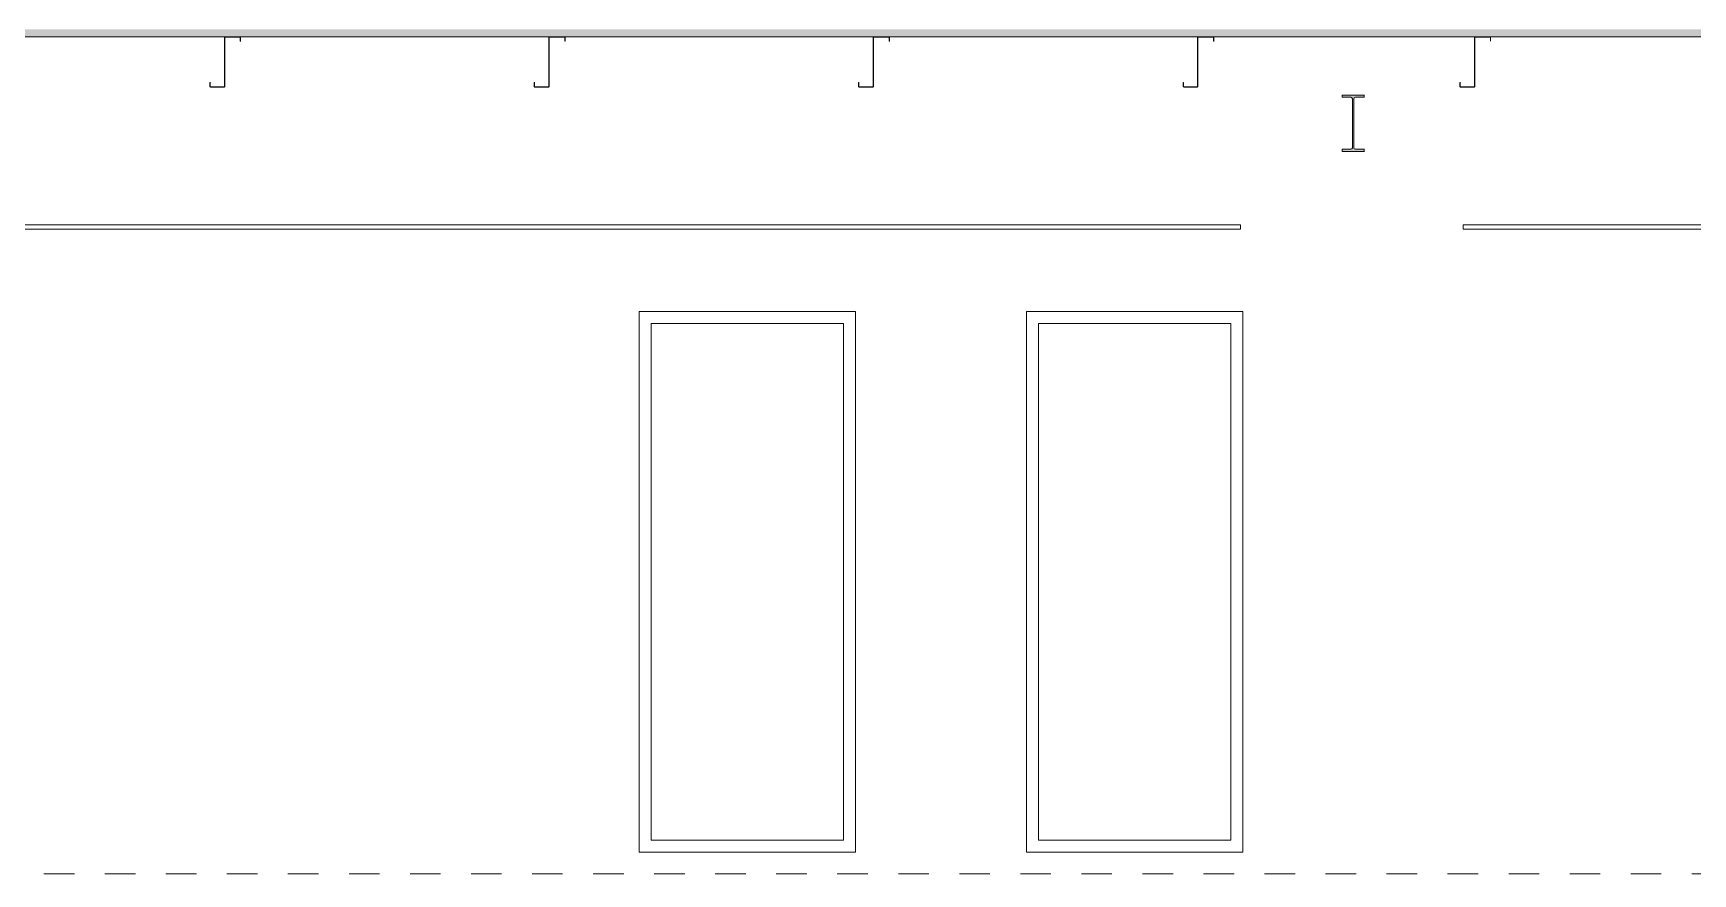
# Model space of a CAD drawing. Header units: millimetres. Extents: x -46169 to 174149, y -86316 to 18123.
# Drawn here: x 151737 to 159411, y -70779 to -66892 of the extents above; entities that cross this region are included whole.
import ezdxf

# ---------------------------------------------------------------- set-up
doc = ezdxf.new("R2010")
doc.units = ezdxf.units.MM
doc.header["$MEASUREMENT"] = 0
doc.linetypes.add('Dashed', pattern=[2822.222233, 1411.111116, -1411.111116])
doc.linetypes.add('Wipeout_Contour', pattern=[1000, 0, -1000])
doc.layers.add('0_Pen_No__105', color=7, linetype='Continuous', lineweight=15, true_color=0xa6a6a6)
doc.layers.add('New_A-20-M_Roof_Pen_No__81', color=7, linetype='Continuous', lineweight=20, true_color=0x6a6a6a)
for name, color, linetype in [('New_A-20-M_Ceiling', 7, 'Continuous'), ('New_A-20-M_Roof', 7, 'Continuous'), ('New_A-25-M_Wall_Ext', 7, 'Continuous'), ('New_ArchiCAD Windows', 7, 'Continuous'), ('S-280-M_STRUCT_FRAME.IFC Import', 7, 'Continuous')]:
    doc.layers.add(name, color=color, linetype=linetype)
for name, color, linetype, lineweight in [('New_A-20-M_Ceiling_Pen_No__89', 8, 'Continuous', 20), ('New_A-20-M_Roof_Pen_No__4', 7, 'Continuous', 20), ('New_ArchiCAD Windows_Pen_No__3', 7, 'Continuous', 18), ('New_ArchiCAD Windows_Pen_No__87', 8, 'Continuous', 20), ('S-280-M_STRUCT_FRAME.IFC Import_Pen_No__1', 7, 'Continuous', 13), ('S-280-M_STRUCT_FRAME.IFC Import_Pen_No__160', 5, 'Continuous', 200), ('S-280-M_STRUCT_FRAME.IFC Import_Pen_No__90', 8, 'Continuous', 20)]:
    doc.layers.add(name, color=color, linetype=linetype, lineweight=lineweight)

# ---------------------------------------------------------------- blocks, each defined once
blk = doc.blocks.new('Section Elem_134_3', base_point=(165992.3, -78878.8))
at = {"color": 254, "linetype": 'Wipeout_Contour', "lineweight": 0, "ltscale": 714948.613485}
blk.add_wipeout([(165383.2, -67778.8), (165383.2, -67798.8), (165383.5, -67798.8), (165383.5, -67778.8)], dxfattribs=at).dxf.layer = 'New_A-20-M_Ceiling'
at = {"color": 254, "linetype": 'Wipeout_Contour', "lineweight": 0, "ltscale": 701971.48078}
blk.add_wipeout([(158348.6, -67778.8), (158348.6, -67798.8), (165383.2, -67798.8), (165383.2, -67778.8)], dxfattribs=at).dxf.layer = 'New_A-20-M_Ceiling'
at = {"layer": 'New_A-20-M_Ceiling_Pen_No__89', "linetype": 'Continuous'}
for p, q in [((158348.6, -67778.8), (158348.6, -67798.8)), ((165383.2, -67778.8), (158348.6, -67778.8)), ((165383.2, -67798.8), (158348.6, -67798.8)), ((165383.5, -67778.8), (165383.2, -67778.8)), ((165383.2, -67778.8), (165383.2, -67798.8)), ((165383.5, -67798.8), (165383.2, -67798.8)), ((165383.5, -67778.8), (165383.5, -67798.8))]:
    blk.add_line(p, q, dxfattribs=at)
blk = doc.blocks.new('Section Elem_135_3', base_point=(165992.3, -78878.8))
at = {"color": 254, "linetype": 'Wipeout_Contour', "lineweight": 0, "ltscale": 685212.341721}
blk.add_wipeout([(157319.4, -67778.8), (157319.4, -67798.8), (157319.6, -67798.8), (157319.6, -67778.8)], dxfattribs=at).dxf.layer = 'New_A-20-M_Ceiling'
at = {"color": 254, "linetype": 'Wipeout_Contour', "lineweight": 0, "ltscale": 685211.461133}
blk.add_wipeout([(157319.4, -67778.8), (157319.1, -67778.8), (157319.1, -67798.8), (157319.4, -67798.8)], dxfattribs=at).dxf.layer = 'New_A-20-M_Ceiling'
at = {"layer": 'New_A-20-M_Ceiling_Pen_No__89', "linetype": 'Continuous'}
for p, q in [((157319.4, -67778.8), (157319.1, -67778.8)), ((157319.4, -67798.8), (157319.1, -67798.8)), ((157319.6, -67778.8), (157319.4, -67778.8)), ((157319.4, -67778.8), (157319.4, -67798.8)), ((157319.6, -67798.8), (157319.4, -67798.8)), ((157319.6, -67778.8), (157319.6, -67798.8))]:
    blk.add_line(p, q, dxfattribs=at)
blk = doc.blocks.new('Section Elem_136_3', base_point=(165992.3, -78878.8))
at = {"color": 254, "linetype": 'Wipeout_Contour', "lineweight": 0, "ltscale": 685210.580565}
blk.add_wipeout([(157318.9, -67778.8), (157318.9, -67798.8), (157319.1, -67798.8), (157319.1, -67778.8)], dxfattribs=at).dxf.layer = 'New_A-20-M_Ceiling'
at = {"color": 254, "linetype": 'Wipeout_Contour', "lineweight": 0, "ltscale": 668069.884344}
blk.add_wipeout([(147940.9, -67778.8), (147940.9, -67798.8), (157318.9, -67798.8), (157318.9, -67778.8)], dxfattribs=at).dxf.layer = 'New_A-20-M_Ceiling'
at = {"layer": 'New_A-20-M_Ceiling_Pen_No__89', "linetype": 'Continuous'}
for p, q in [((157318.9, -67778.8), (147940.9, -67778.8)), ((157318.9, -67798.8), (147940.9, -67798.8)), ((157319.1, -67778.8), (157318.9, -67778.8)), ((157318.9, -67778.8), (157318.9, -67798.8)), ((157319.1, -67798.8), (157318.9, -67798.8)), ((157319.1, -67778.8), (157319.1, -67798.8))]:
    blk.add_line(p, q, dxfattribs=at)
blk = doc.blocks.new('Section Elem_163_3', base_point=(165992.3, -78878.8))
at = {"layer": 'New_A-20-M_Roof_Pen_No__81', "linetype": 'Continuous', "lineweight": 0, "true_color": 0x353535}
blk.add_hatch(color=250, dxfattribs=at).paths.add_polyline_path([(145921.8, -66874.8), (145921.8, -66909.8), (166087, -66909.8), (166087, -66874.8)])
at = {"layer": 'New_A-20-M_Roof_Pen_No__4', "linetype": 'Continuous'}
for p, q in [((152624, -66909.8), (151193, -66909.8)), ((152693, -66909.8), (152624, -66909.8)), ((154124, -66909.8), (152693, -66909.8)), ((154193, -66909.8), (154124, -66909.8)), ((155624, -66909.8), (154193, -66909.8)), ((155693, -66909.8), (155624, -66909.8)), ((157124, -66909.8), (155693, -66909.8)), ((157193, -66909.8), (157124, -66909.8)), ((158404, -66909.8), (157193, -66909.8)), ((158473, -66909.8), (158404, -66909.8)), ((159754, -66909.8), (158473, -66909.8))]:
    blk.add_line(p, q, dxfattribs=at)
blk = doc.blocks.new('Section Elem_175_3', base_point=(165992.3, -78878.8))
at = {"color": 254, "linetype": 'Wipeout_Contour', "lineweight": 0, "ltscale": 677789.284874}
blk.add_wipeout([(154594.1, -68233.8), (154539.1, -68233.8), (154539.1, -70623.8), (154594.1, -70623.8)], dxfattribs=at).dxf.layer = 'New_ArchiCAD Windows'
at = {"color": 254, "linetype": 'Wipeout_Contour', "lineweight": 0, "ltscale": 681239.083293}
blk.add_wipeout([(155484.1, -70623.8), (155539.1, -70623.8), (155539.1, -68233.8), (155484.1, -68233.8)], dxfattribs=at).dxf.layer = 'New_ArchiCAD Windows'
at = {"color": 254, "linetype": 'Wipeout_Contour', "lineweight": 0, "ltscale": 1016297.029255952}
blk.add_wipeout([(154539.2, -68178.8), (154539.2, -68233.8), (154594.1, -68233.8), (155484.1, -68233.8), (155539.1, -68233.8), (155539.1, -68178.8)], dxfattribs=at).dxf.layer = 'New_ArchiCAD Windows'
at = {"color": 254, "linetype": 'Wipeout_Contour', "lineweight": 0, "ltscale": 1022246.874294869}
blk.add_wipeout([(154594.1, -70623.8), (154539.2, -70623.8), (154539.2, -70678.8), (155539.1, -70678.8), (155539.1, -70623.8), (155484.1, -70623.8)], dxfattribs=at).dxf.layer = 'New_ArchiCAD Windows'
at = {"layer": 'New_ArchiCAD Windows_Pen_No__3', "linetype": 'Continuous'}
for p, q in [((154539.1, -68178.8), (154539.1, -68233.8)), ((154539.1, -68233.8), (154539.1, -70623.8)), ((154539.1, -70623.8), (154539.1, -70678.8))]:
    blk.add_line(p, q, dxfattribs=at)
at = {"layer": 'New_ArchiCAD Windows_Pen_No__87', "linetype": 'Continuous'}
for p, q in [((154539.1, -70678.8), (154539.1, -68178.8)), ((154539.1, -68178.8), (155539.1, -68178.8)), ((155539.1, -68178.8), (155539.1, -70678.8)), ((155539.1, -70678.8), (154539.1, -70678.8))]:
    blk.add_line(p, q, dxfattribs=at)
at = {"color": 254, "linetype": 'Wipeout_Contour', "lineweight": 0, "ltscale": 679514.175635}
blk.add_wipeout([(154594.1, -70623.8), (155484.1, -70623.8), (155484.1, -68233.8), (154594.1, -68233.8)], dxfattribs=at).dxf.layer = 'New_ArchiCAD Windows'
at = {"layer": 'New_ArchiCAD Windows_Pen_No__3', "linetype": 'Continuous'}
for p, q in [((154594.1, -70623.8), (154594.1, -68233.8)), ((154594.1, -68233.8), (155484.1, -68233.8)), ((155484.1, -68233.8), (155484.1, -70623.8)), ((155484.1, -70623.8), (154594.1, -70623.8))]:
    blk.add_line(p, q, dxfattribs=at)
blk = doc.blocks.new('Section Elem_176_3', base_point=(165992.3, -78878.8))
at = {"color": 254, "linetype": 'Wipeout_Contour', "lineweight": 0, "ltscale": 684329.333325}
blk.add_wipeout([(156384.8, -68233.8), (156329.8, -68233.8), (156329.8, -70623.8), (156384.8, -70623.8)], dxfattribs=at).dxf.layer = 'New_ArchiCAD Windows'
at = {"color": 254, "linetype": 'Wipeout_Contour', "lineweight": 0, "ltscale": 687785.692522}
blk.add_wipeout([(157329.8, -68233.8), (157274.8, -68233.8), (157274.8, -70623.8), (157329.8, -70623.8)], dxfattribs=at).dxf.layer = 'New_ArchiCAD Windows'
at = {"color": 254, "linetype": 'Wipeout_Contour', "lineweight": 0, "ltscale": 1026140.392072492}
blk.add_wipeout([(156329.8, -68178.8), (156329.8, -68233.8), (156384.8, -68233.8), (157274.8, -68233.8), (157329.8, -68233.8), (157329.8, -68178.8)], dxfattribs=at).dxf.layer = 'New_ArchiCAD Windows'
at = {"color": 254, "linetype": 'Wipeout_Contour', "lineweight": 0, "ltscale": 1032033.489504665}
blk.add_wipeout([(156384.8, -70623.8), (156329.8, -70623.8), (156329.8, -70678.8), (157329.8, -70678.8), (157329.8, -70623.8), (157274.8, -70623.8)], dxfattribs=at).dxf.layer = 'New_ArchiCAD Windows'
at = {"layer": 'New_ArchiCAD Windows_Pen_No__3', "linetype": 'Continuous'}
for p, q in [((156329.8, -68178.8), (156329.8, -68233.8)), ((156329.8, -68233.8), (156329.8, -70623.8)), ((156329.8, -70623.8), (156329.8, -70678.8))]:
    blk.add_line(p, q, dxfattribs=at)
at = {"layer": 'New_ArchiCAD Windows_Pen_No__87', "linetype": 'Continuous'}
for p, q in [((156329.8, -68178.8), (156329.8, -70678.8)), ((157329.8, -68178.8), (156329.8, -68178.8)), ((157329.8, -70678.8), (157329.8, -68178.8)), ((156329.8, -70678.8), (157329.8, -70678.8))]:
    blk.add_line(p, q, dxfattribs=at)
at = {"color": 254, "linetype": 'Wipeout_Contour', "lineweight": 0, "ltscale": 686057.505983}
blk.add_wipeout([(156384.8, -70623.8), (157274.8, -70623.8), (157274.8, -68233.8), (156384.8, -68233.8)], dxfattribs=at).dxf.layer = 'New_ArchiCAD Windows'
at = {"layer": 'New_ArchiCAD Windows_Pen_No__3', "linetype": 'Continuous'}
for p, q in [((156384.8, -70623.8), (156384.8, -68233.8)), ((156384.8, -68233.8), (157274.8, -68233.8)), ((157274.8, -68233.8), (157274.8, -70623.8)), ((157274.8, -70623.8), (156384.8, -70623.8))]:
    blk.add_line(p, q, dxfattribs=at)
blk = doc.blocks.new('Section Elem_177_3', base_point=(165992.3, -78878.8))
at = {"color": 254, "linetype": 'Wipeout_Contour', "lineweight": 0, "ltscale": 1355378.106536424}
blk.add_wipeout([(154539.1, -68178.8), (154539.1, -70678.8), (154539.2, -70678.8), (154539.2, -70623.8), (154539.1, -70623.8), (154539.1, -68233.8), (154539.2, -68233.8), (154539.2, -68178.8)], dxfattribs=at).dxf.layer = 'New_A-25-M_Wall_Ext'
blk = doc.blocks.new('Section Elem_285_3', base_point=(165992.3, -78878.8))
at = {"layer": 'S-280-M_STRUCT_FRAME.IFC Import_Pen_No__1', "linetype": 'Continuous'}
for p, q in [((157788.8, -67178.8), (157788.8, -67188.8)), ((157788.8, -67429.2), (157788.8, -67439.2))]:
    blk.add_line(p, q, dxfattribs=at)
at = {"color": 254, "linetype": 'Wipeout_Contour', "lineweight": 0, "ltscale": 686214.579017}
blk.add_wipeout([(157850.6, -67188.8), (157845.3, -67191.1), (157846.5, -67191.1), (157851.8, -67188.8)], dxfattribs=at).dxf.layer = 'S-280-M_STRUCT_FRAME.IFC Import'
at = {"color": 254, "linetype": 'Wipeout_Contour', "lineweight": 0, "ltscale": 686363.403828}
blk.add_wipeout([(157891, -67188.8), (157892.2, -67188.8), (157892.2, -67178.8), (157891, -67178.8)], dxfattribs=at).dxf.layer = 'S-280-M_STRUCT_FRAME.IFC Import'
at = {"color": 254, "linetype": 'Wipeout_Contour', "lineweight": 0, "ltscale": 686756.336481}
blk.add_wipeout([(157891, -67439.2), (157892.3, -67439.2), (157892.3, -67429.2), (157891, -67429.2)], dxfattribs=at).dxf.layer = 'S-280-M_STRUCT_FRAME.IFC Import'
at = {"layer": 'S-280-M_STRUCT_FRAME.IFC Import_Pen_No__1', "linetype": 'Continuous'}
for p, q in [((157891, -67178.8), (157891, -67188.8)), ((157891, -67429.2), (157891, -67439.2))]:
    blk.add_line(p, q, dxfattribs=at)
at = {"layer": 'S-280-M_STRUCT_FRAME.IFC Import_Pen_No__90', "linetype": 'Continuous'}
for p, q in [((157891, -67178.8), (157892.2, -67178.8)), ((157891, -67188.8), (157892.2, -67188.8)), ((157891, -67429.2), (157892.2, -67429.2)), ((157891, -67439.2), (157892.2, -67439.2))]:
    blk.add_line(p, q, dxfattribs=at)
at = {"color": 254, "linetype": 'Wipeout_Contour', "lineweight": 0, "ltscale": 686206.546833}
blk.add_wipeout([(157845.3, -67191.1), (157843, -67196.4), (157844.2, -67196.4), (157846.5, -67191.1)], dxfattribs=at).dxf.layer = 'S-280-M_STRUCT_FRAME.IFC Import'
at = {"color": 254, "linetype": 'Wipeout_Contour', "lineweight": 0, "ltscale": 686383.331728}
blk.add_wipeout([(157843, -67421.6), (157844.2, -67421.6), (157844.2, -67196.4), (157843, -67196.4)], dxfattribs=at).dxf.layer = 'S-280-M_STRUCT_FRAME.IFC Import'
at = {"layer": 'S-280-M_STRUCT_FRAME.IFC Import_Pen_No__1', "linetype": 'Continuous'}
blk.add_line((157891, -67178.8), (157788.8, -67178.8), dxfattribs=at)
at = {"layer": 'S-280-M_STRUCT_FRAME.IFC Import_Pen_No__1', "linetype": 'Continuous', "flags": 128}
for points in [[(157834.5, -67191.1), (157829.1, -67188.8), (157788.8, -67188.8)], [(157891, -67188.8), (157850.6, -67188.8), (157845.3, -67191.1)]]:
    blk.add_lwpolyline(points, dxfattribs=at)
at = {"layer": 'S-280-M_STRUCT_FRAME.IFC Import_Pen_No__90', "linetype": 'Continuous'}
blk.add_line((157843, -67196.4), (157844.2, -67196.4), dxfattribs=at)
at = {"color": 254, "linetype": 'Wipeout_Contour', "lineweight": 0, "ltscale": 686568.318282}
blk.add_wipeout([(157843, -67421.6), (157845.3, -67427), (157846.5, -67427), (157844.2, -67421.6)], dxfattribs=at).dxf.layer = 'S-280-M_STRUCT_FRAME.IFC Import'
at = {"color": 254, "linetype": 'Wipeout_Contour', "lineweight": 0, "ltscale": 686588.267295}
blk.add_wipeout([(157845.3, -67427), (157850.6, -67429.2), (157851.8, -67429.2), (157846.5, -67427)], dxfattribs=at).dxf.layer = 'S-280-M_STRUCT_FRAME.IFC Import'
at = {"layer": 'S-280-M_STRUCT_FRAME.IFC Import_Pen_No__160', "linetype": 'Continuous', "lineweight": 0, "true_color": 0x00007f}
blk.add_hatch(color=176, dxfattribs=at).paths.add_polyline_path([(157891, -67439.2), (157891, -67429.2), (157850.6, -67429.2), (157845.3, -67427), (157843, -67421.6), (157843, -67196.4), (157845.3, -67191.1), (157850.6, -67188.8), (157891, -67188.8), (157891, -67178.8), (157788.8, -67178.8), (157788.8, -67188.8), (157829.1, -67188.8), (157834.5, -67191.1), (157836.7, -67196.4), (157836.7, -67421.6), (157834.5, -67427), (157829.1, -67429.2), (157788.8, -67429.2), (157788.8, -67439.2)])
at = {"layer": 'S-280-M_STRUCT_FRAME.IFC Import_Pen_No__1', "linetype": 'Continuous'}
blk.add_line((157891, -67439.2), (157788.8, -67439.2), dxfattribs=at)
at = {"layer": 'S-280-M_STRUCT_FRAME.IFC Import_Pen_No__1', "linetype": 'Continuous', "flags": 128}
for points in [[(157834.5, -67191.1), (157836.7, -67196.4), (157836.7, -67421.6), (157834.5, -67427)], [(157845.3, -67191.1), (157843, -67196.4), (157843, -67421.6), (157845.3, -67427)], [(157834.5, -67427), (157829.1, -67429.2), (157788.8, -67429.2)], [(157845.3, -67427), (157850.6, -67429.2), (157891, -67429.2)]]:
    blk.add_lwpolyline(points, dxfattribs=at)
at = {"layer": 'S-280-M_STRUCT_FRAME.IFC Import_Pen_No__90', "linetype": 'Continuous'}
blk.add_line((157843, -67421.6), (157844.2, -67421.6), dxfattribs=at)
blk = doc.blocks.new('Section Elem_298_3', base_point=(165992.3, -78878.8))
at = {"color": 254, "linetype": 'Wipeout_Contour', "lineweight": 0, "ltscale": 677877.088943}
blk.add_wipeout([(155696, -66928.8), (155697.2, -66928.8), (155697.2, -66912.8), (155696, -66912.8)], dxfattribs=at).dxf.layer = 'S-280-M_STRUCT_FRAME.IFC Import'
at = {"color": 254, "linetype": 'Wipeout_Contour', "lineweight": 0, "ltscale": 677709.627674}
blk.add_wipeout([(155556.7, -67139.9), (155555.4, -67139.9), (155556.5, -67140.3), (155557.7, -67140.3)], dxfattribs=at).dxf.layer = 'S-280-M_STRUCT_FRAME.IFC Import'
at = {"color": 254, "linetype": 'Wipeout_Contour', "lineweight": 0, "ltscale": 677948.876185}
blk.add_wipeout([(155619.5, -67141.8), (155620.7, -67141.8), (155622.8, -67141), (155621.6, -67141)], dxfattribs=at).dxf.layer = 'S-280-M_STRUCT_FRAME.IFC Import'
at = {"color": 254, "linetype": 'Wipeout_Contour', "lineweight": 0, "ltscale": 677861.162873}
blk.add_wipeout([(155696.3, -66910.7), (155695.1, -66910.7), (155696, -66912.8), (155697.2, -66912.8)], dxfattribs=at).dxf.layer = 'S-280-M_STRUCT_FRAME.IFC Import'
at = {"color": 254, "linetype": 'Wipeout_Contour', "lineweight": 0, "ltscale": 677705.684452}
blk.add_wipeout([(155555, -67138.8), (155555.4, -67139.9), (155556.7, -67139.9), (155556.2, -67138.8)], dxfattribs=at).dxf.layer = 'S-280-M_STRUCT_FRAME.IFC Import'
at = {"color": 254, "linetype": 'Wipeout_Contour', "lineweight": 0, "ltscale": 677952.008508}
blk.add_wipeout([(155621.6, -67141), (155622.8, -67141), (155623.7, -67138.8), (155622.5, -67138.8)], dxfattribs=at).dxf.layer = 'S-280-M_STRUCT_FRAME.IFC Import'
at = {"color": 254, "linetype": 'Wipeout_Contour', "lineweight": 0, "ltscale": 677773.146547}
blk.add_wipeout([(155622.5, -66912.8), (155622.5, -67138.8), (155623.7, -67138.8), (155623.7, -66912.8)], dxfattribs=at).dxf.layer = 'S-280-M_STRUCT_FRAME.IFC Import'
at = {"color": 254, "linetype": 'Wipeout_Contour', "lineweight": 0, "ltscale": 677853.281403}
blk.add_wipeout([(155694.2, -66909.8), (155693, -66909.8), (155695.1, -66910.7), (155696.3, -66910.7)], dxfattribs=at).dxf.layer = 'S-280-M_STRUCT_FRAME.IFC Import'
at = {"color": 254, "linetype": 'Wipeout_Contour', "lineweight": 0, "ltscale": 677689.772928}
blk.add_wipeout([(155555, -67138.8), (155556.2, -67138.8), (155556.2, -67120.8), (155555, -67120.8)], dxfattribs=at).dxf.layer = 'S-280-M_STRUCT_FRAME.IFC Import'
at = {"layer": 'S-280-M_STRUCT_FRAME.IFC Import_Pen_No__1', "linetype": 'Continuous'}
for p, q in [((155693, -66909.8), (155695.1, -66910.7)), ((155696, -66928.8), (155694.5, -66928.8)), ((155555, -67120.8), (155553.5, -67120.8))]:
    blk.add_line(p, q, dxfattribs=at)
at = {"layer": 'S-280-M_STRUCT_FRAME.IFC Import_Pen_No__1', "linetype": 'Continuous', "flags": 128}
for points in [[(155694.1, -66911.8), (155694.5, -66912.8), (155694.5, -66928.8)], [(155695.1, -66910.7), (155696, -66912.8), (155696, -66928.8)], [(155553.5, -67120.8), (155553.5, -67138.8), (155554.4, -67141)], [(155554.4, -67141), (155556.5, -67141.8), (155619.5, -67141.8), (155621.6, -67141)], [(155555, -67120.8), (155555, -67138.8), (155555.4, -67139.9)], [(155555.4, -67139.9), (155556.5, -67140.3), (155619.5, -67140.3), (155620.6, -67139.9)]]:
    blk.add_lwpolyline(points, dxfattribs=at)
at = {"layer": 'S-280-M_STRUCT_FRAME.IFC Import_Pen_No__90', "linetype": 'Continuous'}
for p, q in [((155696, -66912.8), (155697.2, -66912.8)), ((155696, -66928.8), (155697.2, -66928.8)), ((155555, -67120.8), (155556.2, -67120.8)), ((155555, -67138.8), (155556.2, -67138.8)), ((155619.5, -67141.8), (155620.7, -67141.8)), ((155622.5, -67138.8), (155623.7, -67138.8))]:
    blk.add_line(p, q, dxfattribs=at)
at = {"color": 254, "linetype": 'Wipeout_Contour', "lineweight": 0, "ltscale": 677594.320008}
blk.add_wipeout([(155622.9, -66911.8), (155622.5, -66912.8), (155623.7, -66912.8), (155624.2, -66911.8)], dxfattribs=at).dxf.layer = 'S-280-M_STRUCT_FRAME.IFC Import'
at = {"color": 254, "linetype": 'Wipeout_Contour', "lineweight": 0, "ltscale": 677595.891057}
blk.add_wipeout([(155622.9, -66911.8), (155624.2, -66911.8), (155625.2, -66911.3), (155624, -66911.3)], dxfattribs=at).dxf.layer = 'S-280-M_STRUCT_FRAME.IFC Import'
at = {"layer": 'S-280-M_STRUCT_FRAME.IFC Import_Pen_No__160', "linetype": 'Continuous', "lineweight": 0, "true_color": 0x00007f}
blk.add_hatch(color=176, dxfattribs=at).paths.add_polyline_path([(155696, -66912.8), (155695.1, -66910.7), (155693, -66909.8), (155624, -66909.8), (155621.9, -66910.7), (155621, -66912.8), (155621, -67138.8), (155620.6, -67139.9), (155619.5, -67140.3), (155556.5, -67140.3), (155555.4, -67139.9), (155555, -67138.8), (155555, -67120.8), (155553.5, -67120.8), (155553.5, -67138.8), (155554.4, -67141), (155556.5, -67141.8), (155619.5, -67141.8), (155621.6, -67141), (155622.5, -67138.8), (155622.5, -66912.8), (155622.9, -66911.8), (155624, -66911.3), (155693, -66911.3), (155694.1, -66911.8), (155694.5, -66912.8), (155694.5, -66928.8), (155696, -66928.8)])
at = {"layer": 'S-280-M_STRUCT_FRAME.IFC Import_Pen_No__1', "linetype": 'Continuous'}
blk.add_line((155624, -66909.8), (155621.9, -66910.7), dxfattribs=at)
at = {"layer": 'S-280-M_STRUCT_FRAME.IFC Import_Pen_No__1', "linetype": 'Continuous', "flags": 128}
for points in [[(155621.9, -66910.7), (155621, -66912.8), (155621, -67138.8), (155620.6, -67139.9)], [(155622.9, -66911.8), (155622.5, -66912.8), (155622.5, -67138.8), (155621.6, -67141)], [(155694.1, -66911.8), (155693, -66911.3), (155624, -66911.3), (155622.9, -66911.8)]]:
    blk.add_lwpolyline(points, dxfattribs=at)
at = {"layer": 'S-280-M_STRUCT_FRAME.IFC Import_Pen_No__90', "linetype": 'Continuous'}
blk.add_line((155622.5, -66912.8), (155623.7, -66912.8), dxfattribs=at)
blk = doc.blocks.new('Section Elem_299_3', base_point=(165992.3, -78878.8))
at = {"color": 254, "linetype": 'Wipeout_Contour', "lineweight": 0, "ltscale": 672368.879477}
blk.add_wipeout([(154196, -66928.8), (154197.2, -66928.8), (154197.2, -66912.8), (154196, -66912.8)], dxfattribs=at).dxf.layer = 'S-280-M_STRUCT_FRAME.IFC Import'
at = {"color": 254, "linetype": 'Wipeout_Contour', "lineweight": 0, "ltscale": 672205.045563}
blk.add_wipeout([(154056.7, -67139.9), (154055.4, -67139.9), (154056.5, -67140.3), (154057.7, -67140.3)], dxfattribs=at).dxf.layer = 'S-280-M_STRUCT_FRAME.IFC Import'
at = {"color": 254, "linetype": 'Wipeout_Contour', "lineweight": 0, "ltscale": 672443.947247}
blk.add_wipeout([(154119.5, -67141.8), (154120.7, -67141.8), (154122.8, -67141), (154121.6, -67141)], dxfattribs=at).dxf.layer = 'S-280-M_STRUCT_FRAME.IFC Import'
at = {"color": 254, "linetype": 'Wipeout_Contour', "lineweight": 0, "ltscale": 672352.838562}
blk.add_wipeout([(154196.3, -66910.7), (154195.1, -66910.7), (154196, -66912.8), (154197.2, -66912.8)], dxfattribs=at).dxf.layer = 'S-280-M_STRUCT_FRAME.IFC Import'
at = {"color": 254, "linetype": 'Wipeout_Contour', "lineweight": 0, "ltscale": 672201.096829}
blk.add_wipeout([(154056.2, -67138.8), (154055, -67138.8), (154055.4, -67139.9), (154056.7, -67139.9)], dxfattribs=at).dxf.layer = 'S-280-M_STRUCT_FRAME.IFC Import'
at = {"color": 254, "linetype": 'Wipeout_Contour', "lineweight": 0, "ltscale": 672447.051687}
blk.add_wipeout([(154121.6, -67141), (154122.8, -67141), (154123.7, -67138.8), (154122.5, -67138.8)], dxfattribs=at).dxf.layer = 'S-280-M_STRUCT_FRAME.IFC Import'
at = {"color": 254, "linetype": 'Wipeout_Contour', "lineweight": 0, "ltscale": 672266.70902}
blk.add_wipeout([(154122.5, -66912.8), (154122.5, -67138.8), (154123.7, -67138.8), (154123.7, -66912.8)], dxfattribs=at).dxf.layer = 'S-280-M_STRUCT_FRAME.IFC Import'
at = {"color": 254, "linetype": 'Wipeout_Contour', "lineweight": 0, "ltscale": 672344.946104}
blk.add_wipeout([(154194.2, -66909.8), (154193, -66909.8), (154195.1, -66910.7), (154196.3, -66910.7)], dxfattribs=at).dxf.layer = 'S-280-M_STRUCT_FRAME.IFC Import'
at = {"color": 254, "linetype": 'Wipeout_Contour', "lineweight": 0, "ltscale": 672185.062845}
blk.add_wipeout([(154055, -67138.8), (154056.2, -67138.8), (154056.2, -67120.8), (154055, -67120.8)], dxfattribs=at).dxf.layer = 'S-280-M_STRUCT_FRAME.IFC Import'
at = {"layer": 'S-280-M_STRUCT_FRAME.IFC Import_Pen_No__1', "linetype": 'Continuous'}
for p, q in [((154193, -66909.8), (154195.1, -66910.7)), ((154196, -66928.8), (154194.5, -66928.8)), ((154055, -67120.8), (154053.5, -67120.8))]:
    blk.add_line(p, q, dxfattribs=at)
at = {"layer": 'S-280-M_STRUCT_FRAME.IFC Import_Pen_No__1', "linetype": 'Continuous', "flags": 128}
for points in [[(154194.1, -66911.8), (154194.5, -66912.8), (154194.5, -66928.8)], [(154195.1, -66910.7), (154196, -66912.8), (154196, -66928.8)], [(154053.5, -67120.8), (154053.5, -67138.8), (154054.4, -67141)], [(154054.4, -67141), (154056.5, -67141.8), (154119.5, -67141.8), (154121.6, -67141)], [(154055, -67120.8), (154055, -67138.8), (154055.4, -67139.9)], [(154055.4, -67139.9), (154056.5, -67140.3), (154119.5, -67140.3), (154120.6, -67139.9)]]:
    blk.add_lwpolyline(points, dxfattribs=at)
at = {"layer": 'S-280-M_STRUCT_FRAME.IFC Import_Pen_No__90', "linetype": 'Continuous'}
for p, q in [((154197.2, -66912.8), (154196, -66912.8)), ((154197.2, -66928.8), (154196, -66928.8)), ((154056.2, -67120.8), (154055, -67120.8)), ((154056.2, -67138.8), (154055, -67138.8)), ((154120.7, -67141.8), (154119.5, -67141.8)), ((154123.7, -67138.8), (154122.5, -67138.8))]:
    blk.add_line(p, q, dxfattribs=at)
at = {"color": 254, "linetype": 'Wipeout_Contour', "lineweight": 0, "ltscale": 672086.409884}
blk.add_wipeout([(154122.9, -66911.8), (154122.5, -66912.8), (154123.7, -66912.8), (154124.2, -66911.8)], dxfattribs=at).dxf.layer = 'S-280-M_STRUCT_FRAME.IFC Import'
at = {"color": 254, "linetype": 'Wipeout_Contour', "lineweight": 0, "ltscale": 672087.966991}
blk.add_wipeout([(154122.9, -66911.8), (154124.2, -66911.8), (154125.2, -66911.3), (154124, -66911.3)], dxfattribs=at).dxf.layer = 'S-280-M_STRUCT_FRAME.IFC Import'
at = {"layer": 'S-280-M_STRUCT_FRAME.IFC Import_Pen_No__160', "linetype": 'Continuous', "lineweight": 0, "true_color": 0x00007f}
blk.add_hatch(color=176, dxfattribs=at).paths.add_polyline_path([(154196, -66912.8), (154195.1, -66910.7), (154193, -66909.8), (154124, -66909.8), (154121.9, -66910.7), (154121, -66912.8), (154121, -67138.8), (154120.6, -67139.9), (154119.5, -67140.3), (154056.5, -67140.3), (154055.4, -67139.9), (154055, -67138.8), (154055, -67120.8), (154053.5, -67120.8), (154053.5, -67138.8), (154054.4, -67141), (154056.5, -67141.8), (154119.5, -67141.8), (154121.6, -67141), (154122.5, -67138.8), (154122.5, -66912.8), (154122.9, -66911.8), (154124, -66911.3), (154193, -66911.3), (154194.1, -66911.8), (154194.5, -66912.8), (154194.5, -66928.8), (154196, -66928.8)])
at = {"layer": 'S-280-M_STRUCT_FRAME.IFC Import_Pen_No__1', "linetype": 'Continuous'}
blk.add_line((154124, -66909.8), (154121.9, -66910.7), dxfattribs=at)
at = {"layer": 'S-280-M_STRUCT_FRAME.IFC Import_Pen_No__1', "linetype": 'Continuous', "flags": 128}
for points in [[(154121.9, -66910.7), (154121, -66912.8), (154121, -67138.8), (154120.6, -67139.9)], [(154122.9, -66911.8), (154122.5, -66912.8), (154122.5, -67138.8), (154121.6, -67141)], [(154194.1, -66911.8), (154193, -66911.3), (154124, -66911.3), (154122.9, -66911.8)]]:
    blk.add_lwpolyline(points, dxfattribs=at)
at = {"layer": 'S-280-M_STRUCT_FRAME.IFC Import_Pen_No__90', "linetype": 'Continuous'}
blk.add_line((154123.7, -66912.8), (154122.5, -66912.8), dxfattribs=at)
blk = doc.blocks.new('Section Elem_304_3', base_point=(165992.3, -78878.8))
at = {"color": 254, "linetype": 'Wipeout_Contour', "lineweight": 0, "ltscale": 683393.580121}
blk.add_wipeout([(157196, -66912.8), (157196, -66928.8), (157197.2, -66928.8), (157197.2, -66912.8)], dxfattribs=at).dxf.layer = 'S-280-M_STRUCT_FRAME.IFC Import'
at = {"color": 254, "linetype": 'Wipeout_Contour', "lineweight": 0, "ltscale": 683222.552031}
blk.add_wipeout([(157056.7, -67139.9), (157055.4, -67139.9), (157056.5, -67140.3), (157057.7, -67140.3)], dxfattribs=at).dxf.layer = 'S-280-M_STRUCT_FRAME.IFC Import'
at = {"color": 254, "linetype": 'Wipeout_Contour', "lineweight": 0, "ltscale": 683462.138856}
blk.add_wipeout([(157119.5, -67141.8), (157120.7, -67141.8), (157122.8, -67141), (157121.6, -67141)], dxfattribs=at).dxf.layer = 'S-280-M_STRUCT_FRAME.IFC Import'
at = {"color": 254, "linetype": 'Wipeout_Contour', "lineweight": 0, "ltscale": 683377.767174}
blk.add_wipeout([(157196.3, -66910.7), (157195.1, -66910.7), (157196, -66912.8), (157197.2, -66912.8)], dxfattribs=at).dxf.layer = 'S-280-M_STRUCT_FRAME.IFC Import'
at = {"color": 254, "linetype": 'Wipeout_Contour', "lineweight": 0, "ltscale": 683218.61428}
blk.add_wipeout([(157055, -67138.8), (157055.4, -67139.9), (157056.7, -67139.9), (157056.2, -67138.8)], dxfattribs=at).dxf.layer = 'S-280-M_STRUCT_FRAME.IFC Import'
at = {"color": 254, "linetype": 'Wipeout_Contour', "lineweight": 0, "ltscale": 683465.298584}
blk.add_wipeout([(157121.6, -67141), (157122.8, -67141), (157123.7, -67138.8), (157122.5, -67138.8)], dxfattribs=at).dxf.layer = 'S-280-M_STRUCT_FRAME.IFC Import'
at = {"color": 254, "linetype": 'Wipeout_Contour', "lineweight": 0, "ltscale": 683287.895638}
blk.add_wipeout([(157122.5, -66912.8), (157122.5, -67138.8), (157123.7, -67138.8), (157123.7, -66912.8)], dxfattribs=at).dxf.layer = 'S-280-M_STRUCT_FRAME.IFC Import'
at = {"color": 254, "linetype": 'Wipeout_Contour', "lineweight": 0, "ltscale": 683369.896558}
blk.add_wipeout([(157194.2, -66909.8), (157193, -66909.8), (157195.1, -66910.7), (157196.3, -66910.7)], dxfattribs=at).dxf.layer = 'S-280-M_STRUCT_FRAME.IFC Import'
at = {"color": 254, "linetype": 'Wipeout_Contour', "lineweight": 0, "ltscale": 683202.823441}
blk.add_wipeout([(157055, -67120.8), (157055, -67138.8), (157056.2, -67138.8), (157056.2, -67120.8)], dxfattribs=at).dxf.layer = 'S-280-M_STRUCT_FRAME.IFC Import'
at = {"layer": 'S-280-M_STRUCT_FRAME.IFC Import_Pen_No__1', "linetype": 'Continuous'}
for p, q in [((157193, -66909.8), (157195.1, -66910.7)), ((157196, -66928.8), (157194.5, -66928.8)), ((157055, -67120.8), (157053.5, -67120.8))]:
    blk.add_line(p, q, dxfattribs=at)
at = {"layer": 'S-280-M_STRUCT_FRAME.IFC Import_Pen_No__1', "linetype": 'Continuous', "flags": 128}
for points in [[(157194.1, -66911.8), (157194.5, -66912.8), (157194.5, -66928.8)], [(157195.1, -66910.7), (157196, -66912.8), (157196, -66928.8)], [(157053.5, -67120.8), (157053.5, -67138.8), (157054.4, -67141)], [(157054.4, -67141), (157056.5, -67141.8), (157119.5, -67141.8), (157121.6, -67141)], [(157055, -67120.8), (157055, -67138.8), (157055.4, -67139.9)], [(157055.4, -67139.9), (157056.5, -67140.3), (157119.5, -67140.3), (157120.6, -67139.9)]]:
    blk.add_lwpolyline(points, dxfattribs=at)
at = {"layer": 'S-280-M_STRUCT_FRAME.IFC Import_Pen_No__90', "linetype": 'Continuous'}
for p, q in [((157196, -66912.8), (157197.2, -66912.8)), ((157196, -66928.8), (157197.2, -66928.8)), ((157055, -67120.8), (157056.2, -67120.8)), ((157055, -67138.8), (157056.2, -67138.8)), ((157119.5, -67141.8), (157120.7, -67141.8)), ((157122.5, -67138.8), (157123.7, -67138.8))]:
    blk.add_line(p, q, dxfattribs=at)
at = {"color": 254, "linetype": 'Wipeout_Contour', "lineweight": 0, "ltscale": 683110.520087}
blk.add_wipeout([(157122.5, -66912.8), (157123.7, -66912.8), (157124.2, -66911.8), (157122.9, -66911.8)], dxfattribs=at).dxf.layer = 'S-280-M_STRUCT_FRAME.IFC Import'
at = {"color": 254, "linetype": 'Wipeout_Contour', "lineweight": 0, "ltscale": 683112.10474}
blk.add_wipeout([(157122.9, -66911.8), (157124.2, -66911.8), (157125.2, -66911.3), (157124, -66911.3)], dxfattribs=at).dxf.layer = 'S-280-M_STRUCT_FRAME.IFC Import'
at = {"layer": 'S-280-M_STRUCT_FRAME.IFC Import_Pen_No__160', "linetype": 'Continuous', "lineweight": 0, "true_color": 0x00007f}
blk.add_hatch(color=176, dxfattribs=at).paths.add_polyline_path([(157196, -66912.8), (157195.1, -66910.7), (157193, -66909.8), (157124, -66909.8), (157121.9, -66910.7), (157121, -66912.8), (157121, -67138.8), (157120.6, -67139.9), (157119.5, -67140.3), (157056.5, -67140.3), (157055.4, -67139.9), (157055, -67138.8), (157055, -67120.8), (157053.5, -67120.8), (157053.5, -67138.8), (157054.4, -67141), (157056.5, -67141.8), (157119.5, -67141.8), (157121.6, -67141), (157122.5, -67138.8), (157122.5, -66912.8), (157122.9, -66911.8), (157124, -66911.3), (157193, -66911.3), (157194.1, -66911.8), (157194.5, -66912.8), (157194.5, -66928.8), (157196, -66928.8)])
at = {"layer": 'S-280-M_STRUCT_FRAME.IFC Import_Pen_No__1', "linetype": 'Continuous'}
blk.add_line((157124, -66909.8), (157121.9, -66910.7), dxfattribs=at)
at = {"layer": 'S-280-M_STRUCT_FRAME.IFC Import_Pen_No__1', "linetype": 'Continuous', "flags": 128}
for points in [[(157121.9, -66910.7), (157121, -66912.8), (157121, -67138.8), (157120.6, -67139.9)], [(157122.9, -66911.8), (157122.5, -66912.8), (157122.5, -67138.8), (157121.6, -67141)], [(157194.1, -66911.8), (157193, -66911.3), (157124, -66911.3), (157122.9, -66911.8)]]:
    blk.add_lwpolyline(points, dxfattribs=at)
at = {"layer": 'S-280-M_STRUCT_FRAME.IFC Import_Pen_No__90', "linetype": 'Continuous'}
blk.add_line((157122.5, -66912.8), (157123.7, -66912.8), dxfattribs=at)
blk = doc.blocks.new('Section Elem_305_3', base_point=(165992.3, -78878.8))
at = {"color": 254, "linetype": 'Wipeout_Contour', "lineweight": 0, "ltscale": 688107.384919}
blk.add_wipeout([(158476, -66928.8), (158477.2, -66928.8), (158477.2, -66912.8), (158476, -66912.8)], dxfattribs=at).dxf.layer = 'S-280-M_STRUCT_FRAME.IFC Import'
at = {"color": 254, "linetype": 'Wipeout_Contour', "lineweight": 0, "ltscale": 687933.359988}
blk.add_wipeout([(158336.7, -67139.9), (158335.4, -67139.9), (158336.5, -67140.3), (158337.7, -67140.3)], dxfattribs=at).dxf.layer = 'S-280-M_STRUCT_FRAME.IFC Import'
at = {"color": 254, "linetype": 'Wipeout_Contour', "lineweight": 0, "ltscale": 688173.228977}
blk.add_wipeout([(158399.5, -67141.8), (158400.7, -67141.8), (158402.8, -67141), (158401.6, -67141)], dxfattribs=at).dxf.layer = 'S-280-M_STRUCT_FRAME.IFC Import'
at = {"color": 254, "linetype": 'Wipeout_Contour', "lineweight": 0, "ltscale": 688091.667217}
blk.add_wipeout([(158476.3, -66910.7), (158475.1, -66910.7), (158476, -66912.8), (158477.2, -66912.8)], dxfattribs=at).dxf.layer = 'S-280-M_STRUCT_FRAME.IFC Import'
at = {"color": 254, "linetype": 'Wipeout_Contour', "lineweight": 0, "ltscale": 687929.426885}
blk.add_wipeout([(158335, -67138.8), (158335.4, -67139.9), (158336.7, -67139.9), (158336.2, -67138.8)], dxfattribs=at).dxf.layer = 'S-280-M_STRUCT_FRAME.IFC Import'
at = {"color": 254, "linetype": 'Wipeout_Contour', "lineweight": 0, "ltscale": 688176.411714}
blk.add_wipeout([(158401.6, -67141), (158402.8, -67141), (158403.7, -67138.8), (158402.5, -67138.8)], dxfattribs=at).dxf.layer = 'S-280-M_STRUCT_FRAME.IFC Import'
at = {"color": 254, "linetype": 'Wipeout_Contour', "lineweight": 0, "ltscale": 688000.236931}
blk.add_wipeout([(158402.5, -67138.8), (158403.7, -67138.8), (158403.7, -66912.8), (158402.5, -66912.8)], dxfattribs=at).dxf.layer = 'S-280-M_STRUCT_FRAME.IFC Import'
at = {"color": 254, "linetype": 'Wipeout_Contour', "lineweight": 0, "ltscale": 688083.805898}
blk.add_wipeout([(158474.2, -66909.8), (158473, -66909.8), (158475.1, -66910.7), (158476.3, -66910.7)], dxfattribs=at).dxf.layer = 'S-280-M_STRUCT_FRAME.IFC Import'
at = {"color": 254, "linetype": 'Wipeout_Contour', "lineweight": 0, "ltscale": 687913.73764}
blk.add_wipeout([(158335, -67138.8), (158336.2, -67138.8), (158336.2, -67120.8), (158335, -67120.8)], dxfattribs=at).dxf.layer = 'S-280-M_STRUCT_FRAME.IFC Import'
at = {"layer": 'S-280-M_STRUCT_FRAME.IFC Import_Pen_No__1', "linetype": 'Continuous'}
for p, q in [((158473, -66909.8), (158475.1, -66910.7)), ((158476, -66928.8), (158474.5, -66928.8)), ((158335, -67120.8), (158333.5, -67120.8))]:
    blk.add_line(p, q, dxfattribs=at)
at = {"layer": 'S-280-M_STRUCT_FRAME.IFC Import_Pen_No__1', "linetype": 'Continuous', "flags": 128}
for points in [[(158474.1, -66911.8), (158474.5, -66912.8), (158474.5, -66928.8)], [(158475.1, -66910.7), (158476, -66912.8), (158476, -66928.8)], [(158333.5, -67120.8), (158333.5, -67138.8), (158334.4, -67141)], [(158334.4, -67141), (158336.5, -67141.8), (158399.5, -67141.8), (158401.6, -67141)], [(158335, -67120.8), (158335, -67138.8), (158335.4, -67139.9)], [(158335.4, -67139.9), (158336.5, -67140.3), (158399.5, -67140.3), (158400.6, -67139.9)]]:
    blk.add_lwpolyline(points, dxfattribs=at)
at = {"layer": 'S-280-M_STRUCT_FRAME.IFC Import_Pen_No__90', "linetype": 'Continuous'}
for p, q in [((158336.2, -67120.8), (158335, -67120.8)), ((158336.2, -67138.8), (158335, -67138.8)), ((158400.7, -67141.8), (158399.5, -67141.8)), ((158403.7, -67138.8), (158402.5, -67138.8))]:
    blk.add_line(p, q, dxfattribs=at)
at = {"color": 254, "linetype": 'Wipeout_Contour', "lineweight": 0, "ltscale": 687824.082842}
blk.add_wipeout([(158402.5, -66912.8), (158403.7, -66912.8), (158404.2, -66911.8), (158402.9, -66911.8)], dxfattribs=at).dxf.layer = 'S-280-M_STRUCT_FRAME.IFC Import'
at = {"color": 254, "linetype": 'Wipeout_Contour', "lineweight": 0, "ltscale": 687825.679032}
blk.add_wipeout([(158404, -66911.3), (158402.9, -66911.8), (158404.2, -66911.8), (158405.2, -66911.3)], dxfattribs=at).dxf.layer = 'S-280-M_STRUCT_FRAME.IFC Import'
at = {"layer": 'S-280-M_STRUCT_FRAME.IFC Import_Pen_No__160', "linetype": 'Continuous', "lineweight": 0, "true_color": 0x00007f}
blk.add_hatch(color=176, dxfattribs=at).paths.add_polyline_path([(158476, -66912.8), (158475.1, -66910.7), (158473, -66909.8), (158404, -66909.8), (158401.9, -66910.7), (158401, -66912.8), (158401, -67138.8), (158400.6, -67139.9), (158399.5, -67140.3), (158336.5, -67140.3), (158335.4, -67139.9), (158335, -67138.8), (158335, -67120.8), (158333.5, -67120.8), (158333.5, -67138.8), (158334.4, -67141), (158336.5, -67141.8), (158399.5, -67141.8), (158401.6, -67141), (158402.5, -67138.8), (158402.5, -66912.8), (158402.9, -66911.8), (158404, -66911.3), (158473, -66911.3), (158474.1, -66911.8), (158474.5, -66912.8), (158474.5, -66928.8), (158476, -66928.8)])
at = {"layer": 'S-280-M_STRUCT_FRAME.IFC Import_Pen_No__1', "linetype": 'Continuous'}
blk.add_line((158404, -66909.8), (158401.9, -66910.7), dxfattribs=at)
at = {"layer": 'S-280-M_STRUCT_FRAME.IFC Import_Pen_No__1', "linetype": 'Continuous', "flags": 128}
for points in [[(158401.9, -66910.7), (158401, -66912.8), (158401, -67138.8), (158400.6, -67139.9)], [(158402.9, -66911.8), (158402.5, -66912.8), (158402.5, -67138.8), (158401.6, -67141)], [(158474.1, -66911.8), (158473, -66911.3), (158404, -66911.3), (158402.9, -66911.8)]]:
    blk.add_lwpolyline(points, dxfattribs=at)
blk = doc.blocks.new('Section Elem_324_3', base_point=(165992.3, -78878.8))
at = {"color": 254, "linetype": 'Wipeout_Contour', "lineweight": 0, "ltscale": 666869.156944}
blk.add_wipeout([(152696, -66928.8), (152697.2, -66928.8), (152697.2, -66912.8), (152696, -66912.8)], dxfattribs=at).dxf.layer = 'S-280-M_STRUCT_FRAME.IFC Import'
at = {"color": 254, "linetype": 'Wipeout_Contour', "lineweight": 0, "ltscale": 666709.012328}
blk.add_wipeout([(152556.7, -67139.9), (152555.4, -67139.9), (152556.5, -67140.3), (152557.7, -67140.3)], dxfattribs=at).dxf.layer = 'S-280-M_STRUCT_FRAME.IFC Import'
at = {"color": 254, "linetype": 'Wipeout_Contour', "lineweight": 0, "ltscale": 666947.558405}
blk.add_wipeout([(152619.5, -67141.8), (152620.7, -67141.8), (152622.8, -67141), (152621.6, -67141)], dxfattribs=at).dxf.layer = 'S-280-M_STRUCT_FRAME.IFC Import'
at = {"color": 254, "linetype": 'Wipeout_Contour', "lineweight": 0, "ltscale": 666852.999596}
blk.add_wipeout([(152696.3, -66910.7), (152695.1, -66910.7), (152696, -66912.8), (152697.2, -66912.8)], dxfattribs=at).dxf.layer = 'S-280-M_STRUCT_FRAME.IFC Import'
at = {"color": 254, "linetype": 'Wipeout_Contour', "lineweight": 0, "ltscale": 666705.058037}
blk.add_wipeout([(152556.2, -67138.8), (152555, -67138.8), (152555.4, -67139.9), (152556.7, -67139.9)], dxfattribs=at).dxf.layer = 'S-280-M_STRUCT_FRAME.IFC Import'
at = {"color": 254, "linetype": 'Wipeout_Contour', "lineweight": 0, "ltscale": 666950.634441}
blk.add_wipeout([(152621.6, -67141), (152622.8, -67141), (152623.7, -67138.8), (152622.5, -67138.8)], dxfattribs=at).dxf.layer = 'S-280-M_STRUCT_FRAME.IFC Import'
at = {"color": 254, "linetype": 'Wipeout_Contour', "lineweight": 0, "ltscale": 666768.78894}
blk.add_wipeout([(152622.5, -66912.8), (152622.5, -67138.8), (152623.7, -67138.8), (152623.7, -66912.8)], dxfattribs=at).dxf.layer = 'S-280-M_STRUCT_FRAME.IFC Import'
at = {"color": 254, "linetype": 'Wipeout_Contour', "lineweight": 0, "ltscale": 666845.095939}
blk.add_wipeout([(152694.2, -66909.8), (152693, -66909.8), (152695.1, -66910.7), (152696.3, -66910.7)], dxfattribs=at).dxf.layer = 'S-280-M_STRUCT_FRAME.IFC Import'
at = {"color": 254, "linetype": 'Wipeout_Contour', "lineweight": 0, "ltscale": 666688.899783}
blk.add_wipeout([(152555, -67120.8), (152555, -67138.8), (152556.2, -67138.8), (152556.2, -67120.8)], dxfattribs=at).dxf.layer = 'S-280-M_STRUCT_FRAME.IFC Import'
at = {"layer": 'S-280-M_STRUCT_FRAME.IFC Import_Pen_No__1', "linetype": 'Continuous'}
for p, q in [((152693, -66909.8), (152695.1, -66910.7)), ((152696, -66928.8), (152694.5, -66928.8)), ((152555, -67120.8), (152553.5, -67120.8))]:
    blk.add_line(p, q, dxfattribs=at)
at = {"layer": 'S-280-M_STRUCT_FRAME.IFC Import_Pen_No__1', "linetype": 'Continuous', "flags": 128}
for points in [[(152694.1, -66911.8), (152694.5, -66912.8), (152694.5, -66928.8)], [(152695.1, -66910.7), (152696, -66912.8), (152696, -66928.8)], [(152553.5, -67120.8), (152553.5, -67138.8), (152554.4, -67141)], [(152554.4, -67141), (152556.5, -67141.8), (152619.5, -67141.8), (152621.6, -67141)], [(152555, -67120.8), (152555, -67138.8), (152555.4, -67139.9)], [(152555.4, -67139.9), (152556.5, -67140.3), (152619.5, -67140.3), (152620.6, -67139.9)]]:
    blk.add_lwpolyline(points, dxfattribs=at)
at = {"layer": 'S-280-M_STRUCT_FRAME.IFC Import_Pen_No__90', "linetype": 'Continuous'}
for p, q in [((152697.2, -66912.8), (152696, -66912.8)), ((152697.2, -66928.8), (152696, -66928.8)), ((152556.2, -67120.8), (152555, -67120.8)), ((152556.2, -67138.8), (152555, -67138.8)), ((152620.7, -67141.8), (152619.5, -67141.8)), ((152623.7, -67138.8), (152622.5, -67138.8))]:
    blk.add_line(p, q, dxfattribs=at)
at = {"color": 254, "linetype": 'Wipeout_Contour', "lineweight": 0, "ltscale": 666586.99521}
blk.add_wipeout([(152622.5, -66912.8), (152623.7, -66912.8), (152624.2, -66911.8), (152622.9, -66911.8)], dxfattribs=at).dxf.layer = 'S-280-M_STRUCT_FRAME.IFC Import'
at = {"color": 254, "linetype": 'Wipeout_Contour', "lineweight": 0, "ltscale": 666588.538218}
blk.add_wipeout([(152622.9, -66911.8), (152624.2, -66911.8), (152625.2, -66911.3), (152624, -66911.3)], dxfattribs=at).dxf.layer = 'S-280-M_STRUCT_FRAME.IFC Import'
at = {"layer": 'S-280-M_STRUCT_FRAME.IFC Import_Pen_No__160', "linetype": 'Continuous', "lineweight": 0, "true_color": 0x00007f}
blk.add_hatch(color=176, dxfattribs=at).paths.add_polyline_path([(152696, -66912.8), (152695.1, -66910.7), (152693, -66909.8), (152624, -66909.8), (152621.9, -66910.7), (152621, -66912.8), (152621, -67138.8), (152620.6, -67139.9), (152619.5, -67140.3), (152556.5, -67140.3), (152555.4, -67139.9), (152555, -67138.8), (152555, -67120.8), (152553.5, -67120.8), (152553.5, -67138.8), (152554.4, -67141), (152556.5, -67141.8), (152619.5, -67141.8), (152621.6, -67141), (152622.5, -67138.8), (152622.5, -66912.8), (152622.9, -66911.8), (152624, -66911.3), (152693, -66911.3), (152694.1, -66911.8), (152694.5, -66912.8), (152694.5, -66928.8), (152696, -66928.8)])
at = {"layer": 'S-280-M_STRUCT_FRAME.IFC Import_Pen_No__1', "linetype": 'Continuous'}
blk.add_line((152624, -66909.8), (152621.9, -66910.7), dxfattribs=at)
at = {"layer": 'S-280-M_STRUCT_FRAME.IFC Import_Pen_No__1', "linetype": 'Continuous', "flags": 128}
for points in [[(152621.9, -66910.7), (152621, -66912.8), (152621, -67138.8), (152620.6, -67139.9)], [(152622.9, -66911.8), (152622.5, -66912.8), (152622.5, -67138.8), (152621.6, -67141)], [(152694.1, -66911.8), (152693, -66911.3), (152624, -66911.3), (152622.9, -66911.8)]]:
    blk.add_lwpolyline(points, dxfattribs=at)
at = {"layer": 'S-280-M_STRUCT_FRAME.IFC Import_Pen_No__90', "linetype": 'Continuous'}
blk.add_line((152623.7, -66912.8), (152622.5, -66912.8), dxfattribs=at)
blk = doc.blocks.new('A04 Atrium Longitudinal Section_STORY_MARKER', base_point=(165992.3, -78878.8))
at = {"layer": '0_Pen_No__105', "linetype": 'Dashed', "ltscale": 0.1}
blk.add_line((140779.4, -70778.8), (170486.5, -70778.8), dxfattribs=at)

msp = doc.modelspace()

# ---------------------------------------------------------------- block references
at = {"layer": 'New_A-20-M_Ceiling'}
for name in ['Section Elem_135_3', 'Section Elem_134_3']:
    msp.add_blockref(name, (165992.3, -78878.8), dxfattribs=at)
at = {"layer": 'New_A-20-M_Roof'}
msp.add_blockref('Section Elem_163_3', (165992.3, -78878.8), dxfattribs=at)
at = {"layer": 'New_ArchiCAD Windows'}
for name in ['Section Elem_175_3', 'Section Elem_176_3']:
    msp.add_blockref(name, (165992.3, -78878.8), dxfattribs=at)
at = {"layer": 'S-280-M_STRUCT_FRAME.IFC Import'}
msp.add_blockref('Section Elem_285_3', (165992.3, -78878.8), dxfattribs=at)

# ---------------------------------------------------------------- next in the draw order: block references
at = {"layer": 'New_A-20-M_Ceiling'}
msp.add_blockref('Section Elem_136_3', (165992.3, -78878.8), dxfattribs=at)
at = {"layer": 'S-280-M_STRUCT_FRAME.IFC Import'}
msp.add_blockref('Section Elem_305_3', (165992.3, -78878.8), dxfattribs=at)

# ---------------------------------------------------------------- next in the draw order: block references
at = {"layer": 'New_A-25-M_Wall_Ext'}
msp.add_blockref('Section Elem_177_3', (165992.3, -78878.8), dxfattribs=at)

# ---------------------------------------------------------------- next in the draw order: block references
at = {"layer": 'S-280-M_STRUCT_FRAME.IFC Import'}
for name in ['Section Elem_324_3', 'Section Elem_299_3', 'Section Elem_298_3', 'Section Elem_304_3']:
    msp.add_blockref(name, (165992.3, -78878.8), dxfattribs=at)

# ---------------------------------------------------------------- next in the draw order: block references
at = {"linetype": 'Continuous', "lineweight": 0}
msp.add_blockref('A04 Atrium Longitudinal Section_STORY_MARKER', (165992.3, -78878.8), dxfattribs=at)

doc.saveas('drawing.dxf')
